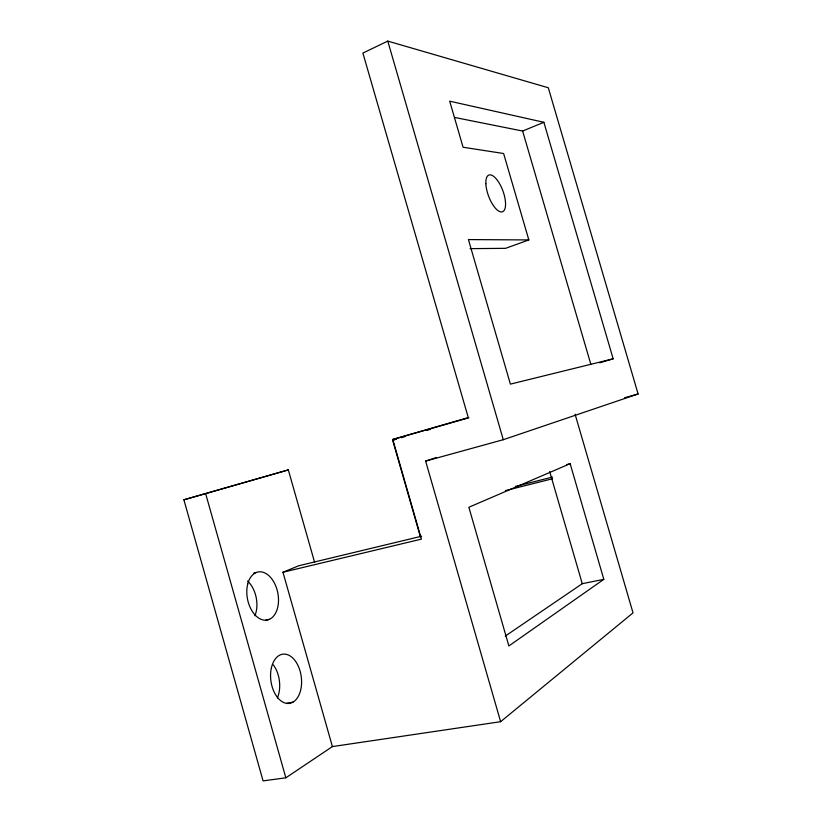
<?xml version="1.0" encoding="UTF-8"?>
<svg xmlns="http://www.w3.org/2000/svg" width="822" height="822" viewBox="0 0 822 822"><rect width="100%" height="100%" fill="white"/><g stroke="black" fill="none" stroke-linecap="round" stroke-linejoin="round"><path stroke-width="1.23" d="M314.569 562.186L288.317 469.896L183.892 499.797L263.081 780.9L285.851 777.807L332.407 746.582L500.619 721.695L633.022 612.873L575.081 414.206M603.821 579.325L508.869 645.958L468.859 507.256L570.139 463.69L603.821 579.325L582.274 583.692L505.263 636.094M500.619 721.695L425.632 461.091L503.28 439.708L638.108 393.974L548.295 87.749L387.779 41.1L362.892 53.07L468.263 417.566L392.782 439.451L421.398 539.129L282.963 572.246L332.407 746.582M454.73 117.454L522.628 131.037L543.876 122.293L613.161 358.803L599.711 362.81M282.963 572.246L298.694 565.772L421.635 536.201M543.876 122.293L449.685 101.178L463.084 147.251L503.619 153.519L528.834 239.932L505.612 248.326L470.061 248.645M425.632 461.091L436.513 457.474M288.317 469.896L183.892 499.797M392.649 440.191L396.338 439.123L392.649 440.191L420.535 537.331M401.27 437.694L404.958 436.626M426.957 430.317L430.615 429.279M392.782 439.451L468.9 417.802M624.628 397.735L638.108 393.974M566.615 464.594L570.139 463.69M515.394 486.439L552.59 477.037M505.396 490.621L552.579 478.723M613.161 358.803L510.39 384.121L468.427 239.582L528.834 239.932M253.875 573.057L256.279 572.482M265.886 620.076L269.524 619.285M286.816 703.211L292.971 702.142M522.628 131.037L590.782 364.125M549.692 471.581L582.274 583.692M387.779 41.1L503.28 439.708M205.603 493.498L285.851 777.807M247.545 581.02A24.198 15.669 79.6 0 1 254.892 615.801M273.181 664.751A24.578 15.526 83.1 0 1 277.404 697.919M485.864 183.727A19.594 7.624 69.7 0 0 501.225 211.953A19.594 7.624 69.7 0 0 500.023 184.488A19.594 7.624 69.7 0 0 485.864 183.727M247.689 584.175A24.465 15.464 79.3 0 0 265.578 620.199A24.465 15.464 79.3 0 0 274.682 583.589A24.465 15.464 79.3 0 0 247.689 584.175M271.373 667.957A24.845 15.32 82.6 0 0 289.128 703.437A24.845 15.32 82.6 0 0 297.728 664.947A24.845 15.32 82.6 0 0 271.373 667.957"/></g></svg>
